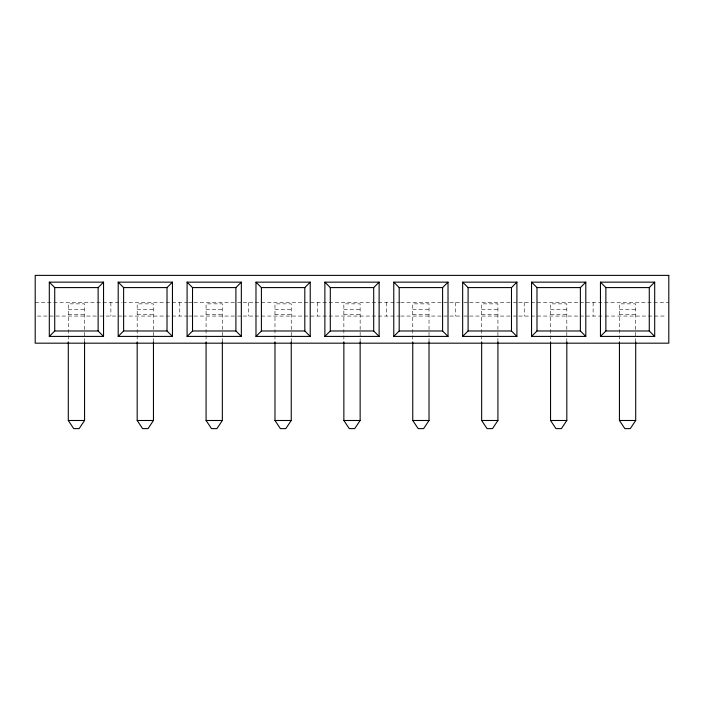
<?xml version="1.0" encoding="UTF-8"?>
<svg xmlns="http://www.w3.org/2000/svg" width="704" height="704" viewBox="0 0 704 704"><rect width="100%" height="100%" fill="white"/><g stroke="black" fill="none" stroke-linecap="round" stroke-linejoin="round"><path stroke-width="0.53" stroke-dasharray="3.52 2.64" d="M35.2 302.5L121.81 302.5M122.901 302.5L187.422 302.5M188.514 302.5L192.887 302.5M193.987 302.5L236.632 302.5M237.723 302.5L242.097 302.5M243.197 302.5L254.126 302.5M255.218 302.5L303.336 302.5M304.427 302.5L399.573 302.5M400.664 302.5L448.782 302.5M449.874 302.5L462.994 302.5M464.086 302.5L468.459 302.5M469.559 302.5L512.204 302.5M513.295 302.5L517.669 302.5M518.769 302.5L578.908 302.5M579.999 302.5L668.8 302.5M68.288 309.285L84.568 309.285M137.183 309.285L153.454 309.285M206.078 309.285L222.35 309.285M274.974 309.285L291.245 309.285M343.86 309.285L360.14 309.285M412.755 309.285L429.026 309.285M481.65 309.285L497.922 309.285M550.546 309.285L566.817 309.285M619.432 309.285L635.712 309.285M68.288 314.706L84.568 314.706M137.183 314.706L153.454 314.706M206.078 314.706L222.35 314.706M274.974 314.706L291.245 314.706M343.86 314.706L360.14 314.706M412.755 314.706L429.026 314.706M481.65 314.706L497.922 314.706M550.546 314.706L566.817 314.706M619.432 314.706L635.712 314.706M37.391 316.061L98.806 316.061M99.906 316.061L121.81 316.061M122.901 316.061L187.422 316.061M188.514 316.061L192.887 316.061M193.987 316.061L236.632 316.061M237.723 316.061L242.097 316.061M243.197 316.061L254.126 316.061M255.218 316.061L303.336 316.061M304.427 316.061L399.573 316.061M400.664 316.061L448.782 316.061M449.874 316.061L462.994 316.061M464.086 316.061L468.459 316.061M469.559 316.061L512.204 316.061M513.295 316.061L517.669 316.061M518.769 316.061L578.908 316.061M579.999 316.061L604.094 316.061M605.194 316.061L666.609 316.061M635.712 341.968L635.712 303.855L619.432 303.855L619.432 341.968M593.129 302.5L593.129 316.061M566.817 341.968L566.817 303.855L550.546 303.855L550.546 341.968M524.234 302.5L524.234 316.061M497.922 341.968L497.922 303.855L481.65 303.855L481.65 341.968M455.338 302.5L455.338 316.061M429.026 341.968L429.026 303.855L412.755 303.855L412.755 341.968M386.443 302.5L386.443 316.061M360.14 341.968L360.14 303.855L343.86 303.855L343.86 341.968M317.557 302.5L317.557 316.061M291.245 341.968L291.245 303.855L274.974 303.855L274.974 341.968M248.662 302.5L248.662 316.061M222.35 341.968L222.35 303.855L206.078 303.855L206.078 341.968M179.766 302.5L179.766 316.061M153.454 341.968L153.454 303.855L137.183 303.855L137.183 341.968M110.871 302.5L110.871 316.061M84.568 341.968L84.568 303.855L68.288 303.855L68.288 341.968"/><path stroke-width="1.06" d="M84.568 341.968L84.568 420.49L79.138 428.622L73.718 428.622L68.288 420.49L68.288 341.968M153.454 341.968L153.454 420.49L148.034 428.622L142.604 428.622L137.183 420.49L137.183 341.968M222.35 341.968L222.35 420.49L216.929 428.622L211.499 428.622L206.078 420.49L206.078 341.968M291.245 341.968L291.245 420.49L285.815 428.622L280.394 428.622L274.974 420.49L274.974 341.968M360.14 341.968L360.14 420.49L354.71 428.622L349.29 428.622L343.86 420.49L343.86 341.968M429.026 341.968L429.026 420.49L423.606 428.622L418.185 428.622L412.755 420.49L412.755 341.968M497.922 341.968L497.922 420.49L492.501 428.622L487.071 428.622L481.65 420.49L481.65 341.968M566.817 341.968L566.817 420.49L561.396 428.622L555.966 428.622L550.546 420.49L550.546 341.968M635.712 341.968L635.712 420.49L630.282 428.622L624.862 428.622L619.432 420.49L619.432 341.968M49.306 336.406L54.727 330.977L98.129 330.977L103.55 336.406L103.55 282.154L49.306 282.154L49.306 336.406L103.55 336.406M98.129 330.977L98.129 287.584L103.55 282.154M118.202 336.406L123.622 330.977L123.622 287.584L118.202 282.154L172.445 282.154L172.445 336.406L118.202 336.406L118.202 282.154M172.445 336.406L167.015 330.977L167.015 287.584L172.445 282.154M187.088 336.406L192.518 330.977L192.518 287.584L187.088 282.154L241.34 282.154L241.34 336.406L187.088 336.406L187.088 282.154M241.34 336.406L235.91 330.977L235.91 287.584L241.34 282.154M255.983 336.406L261.404 330.977L261.404 287.584L255.983 282.154L310.226 282.154L310.226 336.406L255.983 336.406L255.983 282.154M261.404 287.584L304.806 287.584L310.226 282.154M324.878 336.406L330.299 330.977L330.299 287.584L324.878 282.154L379.122 282.154L379.122 336.406L324.878 336.406L324.878 282.154M330.299 287.584L373.701 287.584L379.122 282.154M393.774 336.406L399.194 330.977L399.194 287.584L393.774 282.154L448.017 282.154L448.017 336.406L393.774 336.406L393.774 282.154M399.194 287.584L442.596 287.584L448.017 282.154M462.66 336.406L468.09 330.977L511.482 330.977L516.912 336.406L516.912 282.154L462.66 282.154L462.66 336.406L516.912 336.406M462.66 282.154L468.09 287.584L511.482 287.584L516.912 282.154M531.555 336.406L536.985 330.977L580.378 330.977L585.798 336.406L585.798 282.154L531.555 282.154L531.555 336.406L585.798 336.406M531.555 282.154L536.985 287.584L580.378 287.584L585.798 282.154M600.45 336.406L605.871 330.977L605.871 287.584L600.45 282.154L654.694 282.154L654.694 336.406L600.45 336.406L600.45 282.154M605.871 287.584L649.273 287.584L654.694 282.154M49.306 282.154L54.727 287.584L98.129 287.584M123.622 287.584L167.015 287.584M192.518 287.584L235.91 287.584M123.622 330.977L167.015 330.977M192.518 330.977L235.91 330.977M261.404 330.977L304.806 330.977L310.226 336.406M330.299 330.977L373.701 330.977L379.122 336.406M399.194 330.977L442.596 330.977L448.017 336.406M605.871 330.977L649.273 330.977L654.694 336.406M68.288 420.49L84.568 420.49M137.183 420.49L153.454 420.49M206.078 420.49L222.35 420.49M274.974 420.49L291.245 420.49M343.86 420.49L360.14 420.49M412.755 420.49L429.026 420.49M481.65 420.49L497.922 420.49M550.546 420.49L566.817 420.49M619.432 420.49L635.712 420.49M649.273 287.584L649.273 330.977M580.378 287.584L580.378 330.977M536.985 287.584L536.985 330.977M511.482 287.584L511.482 330.977M468.09 287.584L468.09 330.977M442.596 287.584L442.596 330.977M373.701 287.584L373.701 330.977M304.806 287.584L304.806 330.977M54.727 287.584L54.727 330.977M668.8 275.378L35.2 275.378L35.2 343.182L668.8 343.182L668.8 275.378"/></g></svg>
